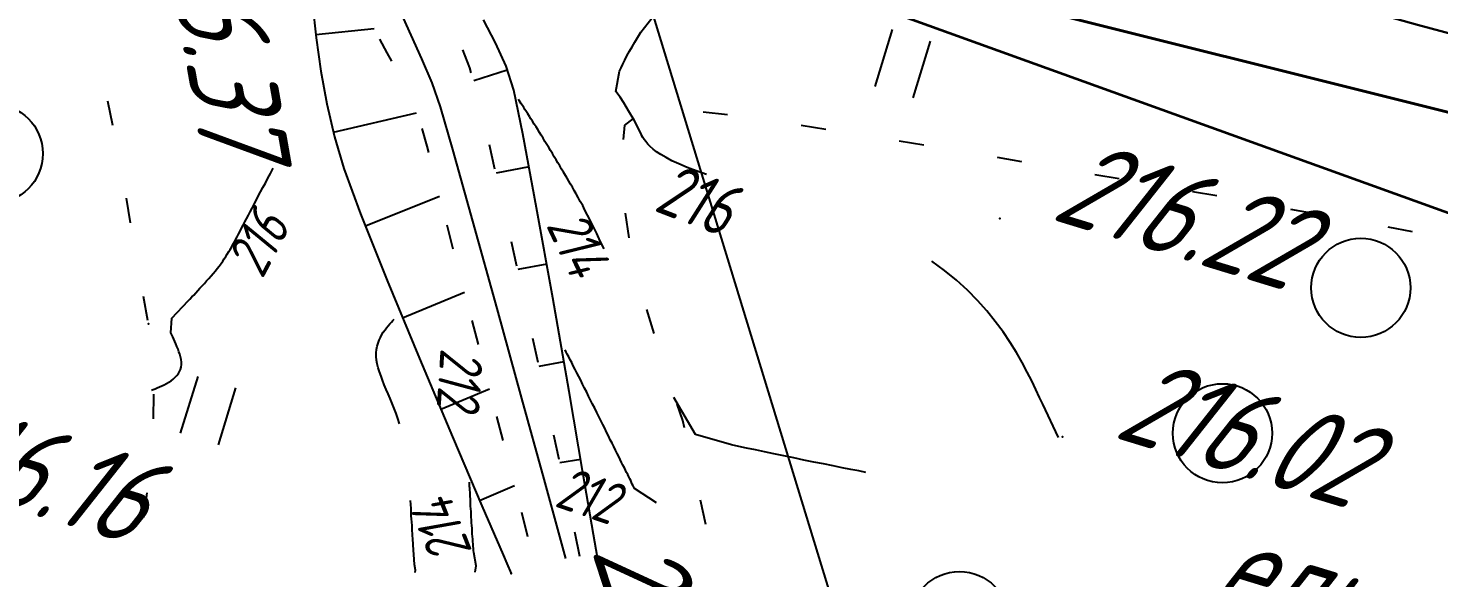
# Model space of a CAD drawing. Header units: millimetres. Extents: x -698 to 8131, y -704 to 4503.
# Drawn here: x 1519.8 to 1576.7, y 3483 to 3505.2 of the extents above; entities that cross this region are included whole.
import ezdxf
from ezdxf import colors
from ezdxf.entities.mleader import LeaderData, LeaderLine
from ezdxf.math import Vec2, Vec3

# ---------------------------------------------------------------- set-up
doc = ezdxf.new("R2010")
doc.units = ezdxf.units.MM
doc.linetypes.add('CONTI', pattern=[0])
doc.linetypes.add('STROT', pattern=[1.7, 0.5, -1.2])
doc.layers.add('10', color=1, linetype='Continuous', lineweight=35)
doc.layers.add('КОПИЯ_ОСЬ_13_ОТКОСЫ', color=7, linetype='Continuous', lineweight=30)
for name, color, linetype in [('_Ростелеком', 6, 'Continuous'), ('GOR_BDEFAULT', 212, 'CONTI'), ('NAD_MDEFAULT', 7, 'CONTI'), ('OBRIVDEFAULT', 32, 'CONTI'), ('PI_OTDEFAULT', 172, 'CONTI'), ('PI_TTDEFAULT', 5, 'CONTI'), ('SIT_LDEFAULT', 7, 'CONTI'), ('ZAPSKDEFAULT', 7, 'CONTI'), ('Выноски', 250, 'Continuous'), ('разметка', 7, 'Continuous')]:
    doc.layers.add(name, color=color, linetype=linetype)
doc.styles.add('eskd', font='isocpeui.ttf', dxfattribs={"width": 1.2})
doc.styles.add('SHRFT', font='isocpeui.ttf', dxfattribs={"width": 3.5})
doc.styles.add('STYLE1', font='isocpeui.ttf', dxfattribs={"width": 0.9})
doc.styles.add('ГОСТ', font='isocpeui.ttf', dxfattribs={"height": 4})
doc.linetypes.add('кабель_связи_проект.', pattern='A,10,-1,["/",STYLE1,S=3,R=0,X=0,Y=-1.5],-4.1', length=15.1)

# ---------------------------------------------------------------- blocks, each defined once
blk = doc.blocks.new('BL_2011')
at = {"color": 0}
for p, q in [((0, 0), (0, 2.4)), ((1.6, 0), (1.6, 2.4))]:
    blk.add_line(p, q, dxfattribs=at)
blk = doc.blocks.new('BL_2004')
at = {"color": 0}
blk.add_circle((0, 0), 2, dxfattribs=at)

msp = doc.modelspace()

# ---------------------------------------------------------------- linework, layer by layer
at = {"layer": '10'}
msp.add_lwpolyline([(2162.783, 3383.774), (2086.083, 3399.104), (2023.843, 3412.104), (1914.293, 3434.964), (1842.823, 3450.024), (1748.353, 3469.324), (1605.033, 3494.404), (1606.563, 3488.914), (1596.893, 3490.534), (1543.043, 3509.994), (1510.863, 3521.344), (1481.723, 3540.654), (1368.533, 3619.734), (1289.903, 3664.834), (1246.893, 3688.964), (1228.043, 3695.534), (1204.683, 3699.254), (843.893, 3696.004)], dxfattribs=at)
at = {"layer": '_Ростелеком', "linetype": 'кабель_связи_проект.', "lineweight": 40, "ltscale": 0.25}
msp.add_lwpolyline([(1139.317, 3707.384), (1173.443, 3705.052), (1210.365, 3699.103), (1228.095, 3695.879), (1247.2, 3689.26), (1259.613, 3683.865), (1298.754, 3664.906), (1337.605, 3641.335), (1379.143, 3613.354), (1432.54, 3577.081), (1497.38, 3534.92), (1507.859, 3528.099), (1522.677, 3520.444), (1549.009, 3508.805), (1605.059, 3494.766), (1669.261, 3483.803), (1746.706, 3469.612), (1806.748, 3457.394), (1856.922, 3447.106), (1888.768, 3440.625), (1918.482, 3434.382), (2018.587, 3413.687), (2116.876, 3393.624), (2299.356, 3355.85)], dxfattribs=at)
at = {"layer": 'GOR_BDEFAULT', "color": 212, "flags": 128}
for points, elevation in [([(1547.129, 3499.27), (1546.719, 3499.42), (1546.349, 3499.56), (1546.019, 3499.7), (1545.739, 3499.83), (1545.499, 3499.96), (1545.289, 3500.08), (1545.119, 3500.19), (1544.979, 3500.3), (1544.859, 3500.41), (1544.759, 3500.5), (1544.679, 3500.6), (1544.619, 3500.68), (1544.569, 3500.77), (1544.529, 3500.84), (1544.499, 3500.91), (1544.209, 3501.47), (1543.989, 3501.84), (1543.799, 3502.16), (1543.649, 3502.39), (1543.479, 3502.62), (1543.629, 3503.44), (1543.689, 3503.58), (1543.759, 3503.73), (1543.839, 3503.89), (1543.919, 3504.06), (1544.019, 3504.25), (1544.129, 3504.43), (1544.239, 3504.62), (1544.359, 3504.82), (1544.489, 3505.02), (1544.629, 3505.21), (1544.779, 3505.4), (1544.929, 3505.59), (1545.099, 3505.77), (1545.269, 3505.95), (1545.439, 3506.12), (1545.629, 3506.27), (1545.819, 3506.41), (1546.029, 3506.55), (1546.239, 3506.68), (1546.459, 3506.8), (1546.699, 3506.92), (1546.949, 3507.03), (1547.209, 3507.14), (1547.489, 3507.25), (1547.779, 3507.36), (1548.089, 3507.46), (1548.409, 3507.58), (1548.759, 3507.69), (1549.119, 3507.81), (1549.509, 3507.93), (1549.909, 3508.07), (1550.329, 3508.2), (1550.769, 3508.34), (1551.209, 3508.49), (1551.659, 3508.64), (1552.109, 3508.78), (1552.559, 3508.93), (1553.009, 3509.07), (1553.439, 3509.22), (1553.859, 3509.35), (1554.259, 3509.48), (1554.639, 3509.61), (1554.999, 3509.73), (1555.329, 3509.83), (1555.619, 3509.93)], 216), ([(1543.009, 3496.27), (1542.849, 3496.59), (1542.709, 3496.89), (1542.569, 3497.16), (1542.449, 3497.41), (1542.339, 3497.63), (1542.229, 3497.83), (1542.139, 3498.02), (1542.039, 3498.19), (1541.959, 3498.35), (1541.879, 3498.49), (1541.799, 3498.63), (1541.729, 3498.76), (1541.649, 3498.88), (1541.579, 3499), (1541.509, 3499.12), (1541.439, 3499.24), (1541.369, 3499.37), (1541.289, 3499.49), (1541.219, 3499.62), (1541.139, 3499.74), (1541.069, 3499.87), (1540.989, 3499.99), (1540.919, 3500.12), (1540.839, 3500.24), (1540.769, 3500.37), (1540.689, 3500.49), (1540.619, 3500.61), (1540.539, 3500.74), (1540.469, 3500.86), (1540.399, 3500.97), (1540.329, 3501.09), (1540.259, 3501.2), (1540.189, 3501.31), (1540.119, 3501.42), (1540.049, 3501.52), (1539.989, 3501.62), (1539.929, 3501.72), (1539.869, 3501.81), (1539.809, 3501.9), (1539.759, 3501.98), (1539.709, 3502.06), (1539.659, 3502.13), (1539.619, 3502.2), (1539.579, 3502.26), (1539.549, 3502.32)], 214), ([(1524.749, 3490.57), (1524.819, 3490.6), (1524.899, 3490.63), (1524.989, 3490.66), (1525.079, 3490.7), (1525.169, 3490.74), (1525.269, 3490.79), (1525.359, 3490.84), (1525.459, 3490.89), (1525.549, 3490.95), (1525.629, 3491.02), (1525.709, 3491.09), (1525.779, 3491.16), (1525.839, 3491.24), (1525.889, 3491.32), (1525.929, 3491.41), (1525.949, 3491.5), (1525.959, 3491.6), (1525.959, 3491.7), (1525.949, 3491.81), (1525.929, 3491.91), (1525.899, 3492.02), (1525.859, 3492.12), (1525.829, 3492.23), (1525.779, 3492.33), (1525.739, 3492.44), (1525.689, 3492.54), (1525.649, 3492.63), (1525.609, 3492.72), (1525.569, 3492.8), (1525.529, 3492.88), (1525.569, 3493.47), (1526.229, 3494.17), (1526.299, 3494.24), (1526.379, 3494.33), (1526.459, 3494.41), (1526.539, 3494.5), (1526.629, 3494.59), (1526.709, 3494.69), (1526.799, 3494.78), (1526.889, 3494.88), (1526.979, 3494.98), (1527.069, 3495.08), (1527.159, 3495.18), (1527.239, 3495.28), (1527.329, 3495.38), (1527.409, 3495.48), (1527.479, 3495.58), (1527.559, 3495.68), (1527.629, 3495.78), (1527.689, 3495.87), (1527.749, 3495.97), (1527.809, 3496.06), (1527.869, 3496.16), (1527.929, 3496.25), (1527.989, 3496.35), (1528.039, 3496.45), (1528.099, 3496.55), (1528.149, 3496.66), (1528.209, 3496.76), (1528.269, 3496.87), (1528.329, 3496.99), (1528.389, 3497.11), (1528.449, 3497.23), (1528.519, 3497.36), (1528.589, 3497.49), (1528.659, 3497.63), (1528.729, 3497.77), (1528.809, 3497.92), (1528.889, 3498.07), (1528.969, 3498.23), (1529.059, 3498.4), (1529.149, 3498.57), (1529.249, 3498.75), (1529.349, 3498.93), (1529.449, 3499.13), (1529.549, 3499.32), (1529.659, 3499.53)], 216), ([(1561.319, 3488.66), (1560.689, 3490), (1560.559, 3490.28), (1560.409, 3490.6), (1560.249, 3490.94), (1560.059, 3491.3), (1559.859, 3491.69), (1559.629, 3492.09), (1559.369, 3492.5), (1559.089, 3492.92), (1558.769, 3493.34), (1558.429, 3493.77), (1558.059, 3494.19), (1557.649, 3494.6), (1557.209, 3495.01), (1556.729, 3495.4), (1556.209, 3495.77)], 216), ([(1534.759, 3489.21), (1534.689, 3489.42), (1534.619, 3489.63), (1534.539, 3489.83), (1534.459, 3490.03), (1534.379, 3490.23), (1534.299, 3490.42), (1534.219, 3490.6), (1534.139, 3490.79), (1534.069, 3490.97), (1534.009, 3491.14), (1533.949, 3491.31), (1533.899, 3491.47), (1533.859, 3491.63), (1533.829, 3491.78), (1533.819, 3491.93), (1533.819, 3492.08), (1533.829, 3492.21), (1533.859, 3492.34), (1533.889, 3492.47), (1533.929, 3492.59), (1533.989, 3492.7), (1534.039, 3492.81), (1534.099, 3492.91), (1534.169, 3493), (1534.229, 3493.09), (1534.299, 3493.17), (1534.369, 3493.25), (1534.429, 3493.32), (1534.489, 3493.38), (1534.539, 3493.44)], 214), ([(1545.119, 3486.02), (1544.229, 3486.6), (1544.199, 3486.65), (1544.169, 3486.71), (1544.139, 3486.78), (1544.109, 3486.84), (1544.079, 3486.92), (1544.039, 3486.99), (1543.999, 3487.07), (1543.959, 3487.16), (1543.909, 3487.25), (1543.869, 3487.34), (1543.819, 3487.44), (1543.759, 3487.54), (1543.709, 3487.65), (1543.649, 3487.77), (1543.589, 3487.89), (1543.529, 3488.02), (1543.459, 3488.15), (1543.399, 3488.29), (1543.329, 3488.43), (1543.249, 3488.57), (1543.179, 3488.72), (1543.099, 3488.87), (1543.029, 3489.03), (1542.949, 3489.19), (1542.869, 3489.35), (1542.789, 3489.51), (1542.709, 3489.67), (1542.629, 3489.84), (1542.539, 3490), (1542.459, 3490.16), (1542.379, 3490.33), (1542.299, 3490.49), (1542.209, 3490.65), (1542.129, 3490.81), (1542.059, 3490.97), (1541.979, 3491.12), (1541.899, 3491.27), (1541.829, 3491.41), (1541.759, 3491.55), (1541.699, 3491.68), (1541.639, 3491.8), (1541.579, 3491.91), (1541.519, 3492.02), (1541.469, 3492.11), (1541.429, 3492.2)], 212), ([(1553.549, 3487.25), (1553.269, 3487.31), (1552.949, 3487.37), (1552.599, 3487.44), (1552.239, 3487.52), (1551.849, 3487.59), (1551.459, 3487.67), (1551.049, 3487.75), (1550.649, 3487.84), (1550.249, 3487.92), (1549.849, 3488), (1549.469, 3488.08), (1549.099, 3488.16), (1548.749, 3488.23), (1548.429, 3488.3), (1548.139, 3488.36), (1546.689, 3488.78), (1545.819, 3490.28)], 214), ([(1537.639, 3485.56), (1537.639, 3485.67), (1537.629, 3485.78), (1537.619, 3485.89), (1537.619, 3485.99), (1537.609, 3486.09), (1537.609, 3486.19), (1537.599, 3486.28), (1537.599, 3486.37), (1537.599, 3486.45), (1537.589, 3486.53), (1537.589, 3486.61), (1537.579, 3486.68), (1537.579, 3486.75), (1537.579, 3486.8), (1537.579, 3486.86)], 212), ([(1535.379, 3483.21), (1535.399, 3483.31), (1535.359, 3483.53), (1535.299, 3484.33), (1535.299, 3484.41), (1535.289, 3484.5), (1535.289, 3484.59), (1535.279, 3484.68), (1535.279, 3484.78), (1535.269, 3484.89), (1535.259, 3485), (1535.259, 3485.11), (1535.249, 3485.24), (1535.239, 3485.37), (1535.229, 3485.5), (1535.219, 3485.64), (1535.219, 3485.8), (1535.209, 3485.95), (1535.199, 3486.12)], 214), ([(1537.749, 3484.02), (1537.739, 3484.1), (1537.739, 3484.18), (1537.729, 3484.27), (1537.719, 3484.36), (1537.709, 3484.46), (1537.709, 3484.56), (1537.699, 3484.66), (1537.689, 3484.77), (1537.679, 3484.88), (1537.679, 3484.99), (1537.669, 3485.11), (1537.659, 3485.22), (1537.659, 3485.33), (1537.649, 3485.45), (1537.639, 3485.56)], 212), ([(1537.749, 3484.02), (1537.739, 3484.1), (1537.739, 3484.18), (1537.729, 3484.27), (1537.719, 3484.36), (1537.709, 3484.46), (1537.709, 3484.56), (1537.699, 3484.66), (1537.689, 3484.77), (1537.679, 3484.88), (1537.679, 3484.99), (1537.669, 3485.11), (1537.659, 3485.22), (1537.659, 3485.33), (1537.649, 3485.45), (1537.639, 3485.56)], 212), ([(1537.799, 3483.23), (1537.839, 3483.48), (1537.749, 3484.02)], 212)]:
    msp.add_lwpolyline(points, dxfattribs=dict(at, elevation=elevation))
at = {"layer": 'OBRIVDEFAULT', "color": 32}
for p, q in [((1531.249, 3506.13, 216.198), (1531.389, 3504.79, 216.108)), ((1538.629, 3504.59, 214.306), (1538.139, 3505.51, 214.451)), ((1531.379, 3504.92), (1533.729, 3505.17)), ((1531.389, 3504.79, 216.108), (1531.579, 3503.45, 216.018)), ((1539.049, 3503.65, 214.163), (1538.629, 3504.59, 214.306)), ((1539.359, 3502.68, 214.021), (1539.049, 3503.65, 214.163)), ((1531.579, 3503.45, 216.018), (1531.829, 3502.12, 215.927)), ((1539.099, 3503.48), (1537.749, 3503.05)), ((1539.729, 3500.91, 213.664), (1539.359, 3502.68, 214.021)), ((1531.829, 3502.12, 215.927), (1532.139, 3500.8, 215.837)), ((1532.099, 3500.98), (1535.439, 3501.76)), ((1532.139, 3500.8, 215.837), (1532.509, 3499.52, 215.748)), ((1540.279, 3497.93, 213.067), (1539.729, 3500.91, 213.664)), ((1532.509, 3499.52, 215.748), (1533.179, 3497.69, 215.203)), ((1539.979, 3499.58), (1538.649, 3499.33)), ((1533.379, 3497.2), (1536.369, 3498.4)), ((1533.179, 3497.69, 215.203), (1534.259, 3494.99, 214.391)), ((1540.929, 3494.29, 212.337), (1540.279, 3497.93, 213.067)), ((1540.689, 3495.65), (1539.519, 3495.44)), ((1534.259, 3494.99, 214.391), (1535.559, 3491.85, 213.441)), ((1534.879, 3493.49), (1537.369, 3494.52)), ((1541.589, 3490.52, 211.582), (1540.929, 3494.29, 212.337)), ((1535.559, 3491.85, 213.441), (1536.889, 3488.68, 212.48)), ((1541.379, 3491.71), (1540.369, 3491.53)), ((1536.419, 3489.8), (1538.379, 3490.62)), ((1542.159, 3487.16, 210.909), (1541.589, 3490.52, 211.582)), ((1536.889, 3488.68, 212.48), (1538.079, 3485.9, 211.635)), ((1542.059, 3487.77), (1541.219, 3487.63)), ((1542.569, 3484.74, 210.427), (1542.159, 3487.16, 210.909)), ((1537.979, 3486.12), (1539.389, 3486.72)), ((1538.079, 3485.9, 211.635), (1538.929, 3483.92, 211.035)), ((1542.729, 3483.82, 210.242), (1542.569, 3484.74, 210.427)), ((1538.929, 3483.92, 211.035), (1539.079, 3483.57, 211.042)), ((1539.079, 3483.57, 211.042), (1539.249, 3483.17, 210.806))]:
    msp.add_line(p, q, dxfattribs=at)
at = {"layer": 'PI_TTDEFAULT', "color": 5}
for p in [(1558.959, 3497.5, 216.217), (1524.629, 3493.25, 216.155), (1561.479, 3488.69, 216.018), (1542.729, 3483.82, 210.242), (1539.249, 3483.17, 210.806)]:
    msp.add_point(p, dxfattribs=at)
at = {"layer": 'SIT_LDEFAULT', "color": 7}
for p, q in [((1535.229, 3504.9), (1534.799, 3505.85)), ((1535.659, 3503.94), (1535.229, 3504.9)), ((1533.949, 3504.73), (1534.239, 3504.19)), ((1537.589, 3503.58), (1537.309, 3504.31)), ((1534.239, 3504.19), (1534.429, 3503.85)), ((1536.069, 3502.98), (1535.659, 3503.94)), ((1537.649, 3503.38), (1537.589, 3503.58)), ((1536.409, 3502.01), (1536.069, 3502.98)), ((1522.979, 3502.25), (1523.179, 3501.27)), ((1536.909, 3500.28), (1536.409, 3502.01)), ((1543.839, 3501.26), (1544.179, 3501.52)), ((1546.989, 3501.8), (1547.979, 3501.69)), ((1535.659, 3501.13), (1535.849, 3500.42)), ((1543.779, 3500.69), (1543.839, 3501.26)), ((1550.949, 3501.27), (1551.939, 3501.11)), ((1535.849, 3500.42), (1535.919, 3500.16)), ((1537.709, 3497.39), (1536.909, 3500.28)), ((1538.599, 3499.49), (1538.379, 3500.47)), ((1554.899, 3500.63), (1555.889, 3500.47)), ((1558.849, 3499.97), (1559.829, 3499.8)), ((1562.789, 3499.28), (1563.769, 3499.11)), ((1566.729, 3498.59), (1567.709, 3498.42)), ((1523.729, 3498.32), (1523.899, 3497.33)), ((1538.689, 3493.87), (1537.709, 3497.39)), ((1544.009, 3496.72), (1543.869, 3497.71)), ((1570.669, 3497.88), (1571.649, 3497.7)), ((1536.659, 3497.24), (1536.909, 3496.27)), ((1574.599, 3497.16), (1575.579, 3496.98)), ((1539.489, 3495.58), (1539.269, 3496.56)), ((1524.419, 3494.37), (1524.599, 3493.39)), ((1539.689, 3490.23), (1538.689, 3493.87)), ((1545.019, 3492.86), (1544.719, 3493.82)), ((1537.669, 3493.38), (1537.919, 3492.41)), ((1540.339, 3491.68), (1540.129, 3492.66)), ((1524.829, 3490.41), (1524.819, 3489.41)), ((1540.579, 3486.98), (1539.689, 3490.23)), ((1546.179, 3489.34), (1545.949, 3490)), ((1538.669, 3489.51), (1538.919, 3488.54)), ((1546.239, 3489.05), (1546.179, 3489.34)), ((1541.189, 3487.77), (1540.979, 3488.75)), ((1541.219, 3484.66), (1540.579, 3486.98)), ((1524.569, 3486.42), (1524.429, 3485.43)), ((1547.109, 3485.15), (1546.889, 3486.13)), ((1539.669, 3485.64), (1539.919, 3484.67)), ((1541.459, 3483.78), (1541.219, 3484.66)), ((1541.829, 3484.78), (1541.819, 3484.84)), ((1542.029, 3483.86), (1541.829, 3484.78))]:
    msp.add_line(p, q, dxfattribs=at)
at = {"layer": 'КОПИЯ_ОСЬ_13_ОТКОСЫ'}
msp.add_lwpolyline([(1560.309, 3509.475), (1561.312, 3509.223), (1562.312, 3508.967), (1563.318, 3508.731), (1563.618, 3508.657), (1563.907, 3508.548), (1565.857, 3507.895), (1566.07, 3507.812), (1566.285, 3507.735), (1566.503, 3507.665), (1566.722, 3507.602), (1567.83, 3507.32), (1569.826, 3506.824), (1571.323, 3506.459), (1573.818, 3505.862), (1575.792, 3505.319), (1578.755, 3504.524)], dxfattribs=at)
at = {"layer": 'разметка', "linetype": 'STROT', "lineweight": 30, "ltscale": 7}
msp.add_lwpolyline([(466.865, 3921.648), (466.865, 3921.648, 0.010848), (512.36, 3874.567, 0.026039), (590.276, 3805.554, 0.004471), (613.924, 3787.094, 0.012597), (642.432, 3765.701, 0.122053), (777.244, 3714.201, 0.036279), (867.132, 3712.224), (1097.506, 3718.677, -0.037498), (1187.394, 3716.7, -0.079736), (1278.74, 3690.321, -0.037499), (1355.844, 3644.074), (1454.917, 3577.7, 0.037498), (1532.021, 3531.453, 0.023279), (1557.805, 3520.742, 0.037464), (1644.982, 3498.745), (2134.499, 3400.957), (2134.499, 3400.957)], format="xyb", dxfattribs=at)

# ---------------------------------------------------------------- block references
at = {"layer": 'ZAPSKDEFAULT', "color": 7, "rotation": 342.9999999999999}
for name, p in [('BL_2011', (1553.929, 3502.83)), ('BL_2004', (1518.375, 3500.116)), ('BL_2004', (1573.507, 3494.698)), ('BL_2011', (1525.929, 3488.83)), ('BL_2004', (1567.929, 3488.83)), ('BL_2004', (1557.328, 3481.248))]:
    msp.add_blockref(name, p, dxfattribs=at)

# ---------------------------------------------------------------- texts
at = {"layer": 'GOR_BDEFAULT', "color": 212, "style": 'SHRFT', "width": 0.75}
for s, height, rotation, p in [('216', 2.1263, 338.9293, (1544.952, 3497.833, 216)), ('216', 1.7223, 61.9236, (1529.222, 3495.021, 216)), ('214', 1.7223, 295.2317, (1540.643, 3497.237, 214)), ('212', 1.7223, 266.2835, (1536.412, 3492.28, 212)), ('212', 1.7223, 341.1257, (1540.953, 3485.899, 212)), ('214', 1.7223, 111.5295, (1537.702, 3484.058, 214))]:
    msp.add_text(s, height=height, rotation=rotation, dxfattribs=at).set_placement(p)
at = {"layer": 'NAD_MDEFAULT', "color": 7, "style": 'eskd', "oblique": 10, "width": 0.8}
msp.add_text('ель', height=3.5, rotation=343, dxfattribs=at).set_placement((1567.48, 3482.182))
at = {"layer": 'PI_OTDEFAULT', "color": 172, "style": 'eskd', "oblique": 10, "width": 0.8}
for s, rotation, p in [('216.37', 280, (1525.039, 3509.98)), ('216.22', 343, (1560.949, 3497.49)), ('216.02', 343, (1563.469, 3488.69)), ('216.16', 343, (1514.719, 3487.14)), ('210.24', 288, (1542.476, 3484.121))]:
    msp.add_text(s, height=3.5, rotation=rotation, dxfattribs=at).set_placement(p)

# ---------------------------------------------------------------- leaders
at = {"layer": 'Выноски', "linetype": 'Continuous'}
ml = msp.add_multileader_mtext('Standard', dxfattribs=at)
ml.set_content('Ж/б труба, {\\Fgost|c204;%%C} 1,00 м, L-21,81 м', color=256, style='ГОСТ')
ml.set_leader_properties()
ml.build(insert=Vec2(0, 0))
ml.multileader.update_dxf_attribs({"text_left_attachment_type": 5, "text_right_attachment_type": 5, "dogleg_length": 0, "arrow_head_size": 0.18})
ctx = ml.context
ctx.base_point, ctx.arrow_head_size, ctx.landing_gap_size, ctx.plane_origin, ctx.plane_x_axis, ctx.plane_y_axis = Vec3(1556.806, 3466.971), 0.18, 0, Vec3(1626.189, 3385.614), Vec3(0.958802, -0.284076), Vec3(0.284076, 0.958802)
ctx.left_attachment, ctx.right_attachment = 5, 5
notes = []
notes.append((ctx, [(1, (1, 1, 0), (1556.806, 3466.971), (1, 0), 0, [(0, [(1538.29, 3527.607)], 0, [])])]))
ctx.mtext.insert, ctx.mtext.text_direction, ctx.mtext.rotation, ctx.mtext.flow_direction = Vec3(1558.422, 3472.427), Vec3(0.958802, -0.284076), 5.995143, 5
for ctx, leaders in notes:
    for number, flags, end, landing, length, lines in leaders:
        leader = LeaderData()
        leader.index, (leader.has_last_leader_line, leader.has_dogleg_vector, leader.attachment_direction) = number, flags
        leader.last_leader_point, leader.dogleg_vector, leader.dogleg_length = Vec3(end), Vec3(landing), length
        for number, points, colour, breaks in lines:
            line = LeaderLine()
            line.index, line.vertices, line.color, line.breaks = number, Vec3.list(points), colors.encode_raw_color(colour), breaks
            leader.lines.append(line)
        ctx.leaders.append(leader)

doc.saveas('drawing.dxf')
